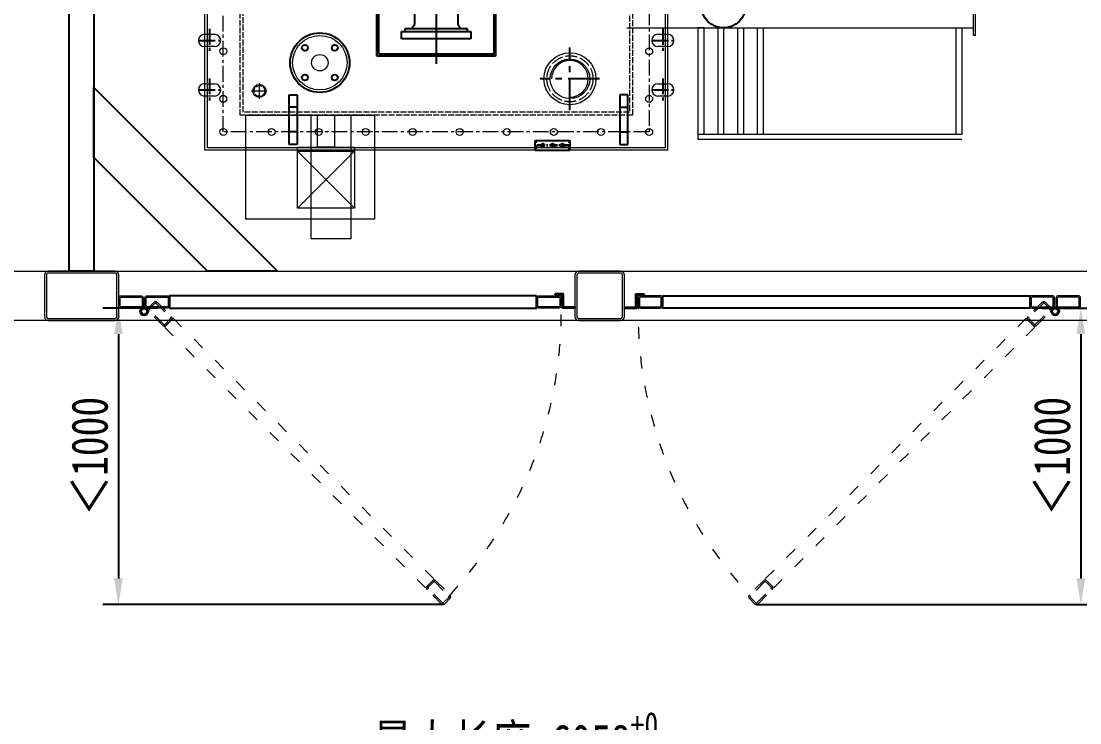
# Model space of a CAD drawing. Header units: millimetres. Extents: x 0 to 87554, y -20854 to 20404.
# Drawn here: x 9113 to 11251, y 4134 to 5552 of the extents above; entities that cross this region are included whole.
import ezdxf

# ---------------------------------------------------------------- set-up
doc = ezdxf.new("R2010")
doc.units = ezdxf.units.MM
for name, pattern in [('ACAD_ISO02W100', [15, 12, -3]), ('ACAD_ISO03W100', [30, 12, -18]), ('CENTER', [50.8, 31.75, -6.35, 6.35, -6.35]), ('F', [0.75, 0.5, -0.25]), ('HIDDEN', [9.525, 6.35, -3.175])]:
    doc.linetypes.add(name, pattern=pattern)
doc.layers.get('0').update_dxf_attribs({"lineweight": 15})
doc.layers.get('Defpoints').update_dxf_attribs({"lineweight": 15})
for name, color, linetype in [('00', 7, 'Continuous'), ('01', 7, 'Continuous'), ('02', 1, 'Continuous'), ('1', 2, 'Continuous'), ('11', 3, 'Continuous'), ('CEN', 1, 'CENTER'), ('INTE_CENTER', 1, 'CENTER')]:
    doc.layers.add(name, color=color, linetype=linetype)
for name, color, linetype, lineweight in [('3中心线', 1, 'CENTER', 20), ('3中心线层', 1, 'CENTER', 18), ('CO', 7, 'Continuous', 9), ('DAS', 3, 'ACAD_ISO02W100', 18), ('DIM', 5, 'Continuous', 18), ('THICK', 7, 'Continuous', 0), ('粗点画线', 140, 'CENTER', 35), ('细虚线', 2, 'HIDDEN', 18)]:
    doc.layers.add(name, color=color, linetype=linetype, lineweight=lineweight)
doc.styles.add('仿宋', font='', dxfattribs={"width": 0.8})
doc.styles.get('仿宋').set_extended_font_data('仿宋_gb2312')
doc.dimstyles.new('12倍', dxfattribs={"dimscale": 21, "dimtxt": 3.5, "dimasz": 2.5, "dimexe": 1.5, "dimexo": 0, "dimgap": 1, "dimtad": 1, "dimtoh": 1, "dimdsep": 46, "dimtxsty": '仿宋', "dimcen": 2.5, "dimdle": 5, "dimclrd": 4, "dimclre": 4, "dimclrt": 3, "dimadec": 0, "dimazin": 0, "dimtfac": 1, "dimtmove": 0, "dimatfit": 3, "dimfxl": 1, "dimtolj": 1, "dimarcsym": 0})

# ---------------------------------------------------------------- blocks, each defined once
blk = doc.blocks.new('*D48')
at = {"layer": 'Defpoints', "color": 0, "lineweight": -3, "transparency": 16777216}
for p in [(7009.4, 5045.2), (13067.4, 5045.2), (7009.4, 4009.9)]:
    blk.add_point(p, dxfattribs=at)
at = {"layer": 'THICK', "color": 4, "linetype": 'Continuous', "lineweight": -2, "transparency": 16777216}
for p, q in [((7009.4, 5045.2), (7009.4, 3978.4)), ((13067.4, 5045.2), (13067.4, 3978.4)), ((13014.9, 4009.9), (7061.9, 4009.9))]:
    blk.add_line(p, q, dxfattribs=at)
at = {"layer": 'THICK', "color": 4, "lineweight": -3, "transparency": 16777216}
for points in [[(7061.9, 4018.7), (7061.9, 4001.2), (7009.4, 4009.9)], [(13014.9, 4018.7), (13014.9, 4001.2), (13067.4, 4009.9)]]:
    blk.add_solid(points, dxfattribs=at)
at = {"layer": 'THICK', "color": 3, "lineweight": -3, "transparency": 16777216, "insert": (10111.4, 4093.9), "char_height": 73.5, "attachment_point": 5, "style": '仿宋'}
blk.add_mtext('\\A1;最大长度 6058{\\H0.7x;\\S+0^ -5;}', dxfattribs=at)
blk = doc.blocks.new('r4t55')
at = {"color": 87}
for p, q in [((1220, 553.5), (1100, 553.5)), ((1220, 549.5), (1100, 549.5)), ((1204.5, 553.5), (1115.5, 553.5)), ((1204.5, -150.5), (1204.5, 549.5)), ((1220, 553.5), (1220, 549.5)), ((1204.5, 525.5), (1420, 525.5)), ((1204.5, 513.5), (1204.5, 525.5)), ((1204.5, 513.5), (1420, 513.5)), ((1420, 525.5), (1420, -6.5)), ((1430, 525.5), (1430, -6.5)), ((1420, 125.5), (1204.5, 125.5)), ((1420, 113.5), (1204.5, 113.5)), ((1420, 85.5), (1204.5, 85.5)), ((1420, 73.5), (1204.5, 73.5)), ((1420, 45.5), (1204.5, 45.5)), ((1420, 33.5), (1204.5, 33.5)), ((1420, 5.5), (1204.5, 5.5)), ((1420, 5.5), (1204.5, 5.5)), ((1204.5, 5.5), (1204.5, -6.5)), ((1420, -6.5), (1204.5, -6.5)), ((1430, -6.5), (1204.5, -6.5)), ((-292, -68.5), (1452, -68.5)), ((-287, -73.5), (1447, -73.5)), ((1217.5, -88), (1217.5, -68)), ((1242.5, -68), (1242.5, -88)), ((1317.5, -88), (1317.5, -68)), ((1342.5, -68), (1342.5, -88)), ((1447, -73.5), (1447, -997.5)), ((1452, -68.5), (1452, -1002.5)), ((1381, -660), (1591, -660)), ((1381, -920), (1381, -660)), ((1591, -660), (1591, -920)), ((1446, -815.5), (1446, -700.5)), ((1446, -700.5), (1454, -700.5)), ((1454, -700.5), (1454, -815.5)), ((1454, -815.5), (1454, -700.5)), ((1454, -700.5), (1569, -700.5)), ((1454, -815.5), (1569, -700.5)), ((1569, -815.5), (1454, -700.5)), ((1569, -700.5), (1569, -815.5)), ((1381, -708), (1631, -708)), ((1381, -788), (1381, -708)), ((1631, -708), (1631, -788)), ((1381, -775), (1381, -741)), ((1381, -741), (1446, -741)), ((1446, -741), (1446, -775)), ((1446, -775), (1381, -775)), ((1631, -788), (1381, -788)), ((1454, -815.5), (1446, -815.5)), ((1569, -815.5), (1454, -815.5)), ((1591, -920), (1381, -920)), ((1217.5, -1003), (1217.5, -983)), ((1242.5, -983), (1242.5, -1003)), ((1317.5, -1003), (1317.5, -983)), ((1342.5, -983), (1342.5, -1003)), ((1452, -1002.5), (-292, -1002.5)), ((1447, -997.5), (-287, -997.5))]:
    blk.add_line(p, q, dxfattribs=at)
at = {"color": 87, "lineweight": -2, "ltscale": 0.1}
for p, q in [((1432, -335.5), (1432, -265.5)), ((1432, -265.5), (1452, -265.5)), ((1452, -335.5), (1452, -265.5)), ((1452, -335.5), (1432, -335.5))]:
    blk.add_line(p, q, dxfattribs=at)
at = {"color": 87}
for centre, radius in [((1252, -105.5), 7), ((1348, -105.5), 7), ((1415, -105.5), 7), ((1415, -203), 7), ((1415, -298), 7), ((1415, -393), 7), ((1415, -488), 7), ((1415, -583), 7), ((1415, -678), 7), ((1275, -770.5), 55), ((1275, -770.5), 16.5), ((1415, -773), 7), ((1415, -868), 7), ((1332, -892.5), 13), ((1252, -965.5), 7), ((1348, -965.5), 7), ((1415, -965.5), 7)]:
    blk.add_circle(centre, radius, dxfattribs=at)
at = {"color": 87, "ltscale": 2}
for radius in [52.5, 40]:
    blk.add_circle((1307.5, -265.5), radius, dxfattribs=at)
at = {"color": 87, "lineweight": -2, "ltscale": 0.1}
for centre in [(1442, -280.5), (1442, -300.5), (1442, -320.5)]:
    blk.add_circle(centre, 3.5, dxfattribs=at)
at = {"color": 87}
for centre, start, end in [((1230, -68), 0, 180), ((1330, -68), 0, 180), ((1230, -88), 180, 0), ((1330, -88), 180, 0), ((1230, -983), 0, 180), ((1330, -983), 0, 180), ((1230, -1003), 180, 0), ((1330, -1003), 180, 0)]:
    blk.add_arc(centre, 12.5, start, end, dxfattribs=at)
at = {"layer": '00', "color": 87}
for centre, radius in [((1160, 44.5), 44.5), ((1275, -770.5), 60)]:
    blk.add_circle(centre, radius, dxfattribs=at)
at = {"layer": '01', "color": 87}
for p, q in [((1440, -148.5), (1340, -148.5)), ((1340, -148.5), (1340, -164.5)), ((1365, -164.5), (1365, -148.5)), ((1415, -164.5), (1415, -148.5)), ((1440, -164.5), (1440, -148.5)), ((1340, -164.5), (1440, -164.5)), ((1340, -816.5), (1440, -816.5)), ((1340, -832.5), (1340, -816.5)), ((1440, -832.5), (1340, -832.5)), ((1365, -816.5), (1365, -832.5)), ((1415, -816.5), (1415, -832.5)), ((1440, -816.5), (1440, -832.5))]:
    blk.add_line(p, q, dxfattribs=at)
at = {"layer": '02', "color": 87}
for p, q in [((1212.2, -605.5), (1212.2, -465.5)), ((1212.2, -465.5), (1227, -465.5)), ((1227, -465.5), (1227, -605.5)), ((1206.7, -485), (1200.5, -490.5)), ((1212.2, -472.3), (1206.7, -472.3)), ((1206.7, -472.3), (1206.7, -598.7)), ((1212.2, -598.7), (1212.2, -472.3)), ((1165.3, -491.8), (1197.2, -491.8)), ((1165.3, -579.2), (1197.2, -579.2)), ((1206.7, -586), (1200.5, -580.5)), ((1206.7, -598.7), (1212.2, -598.7)), ((1227, -605.5), (1212.2, -605.5))]:
    blk.add_line(p, q, dxfattribs=at)
for centre, start, end in [((1197.2, -486.8), 270, 311.8545), ((1197.2, -584.2), 48.1455, 90)]:
    blk.add_arc(centre, 5, start, end, dxfattribs=at)
at = {"layer": '1', "color": 87}
for centre in [(1244.9, -740.4), (1305.1, -740.4), (1244.9, -800.6), (1305.1, -800.6)]:
    blk.add_circle(centre, 6, dxfattribs=at)
at = {"layer": '11', "color": 87}
for p, q in [((1122, -415.5), (1262, -415.5)), ((1122, -419.5), (1258, -419.5)), ((1258, -419.5), (1258, -651.5)), ((1262, -415.5), (1262, -655.5)), ((1258, -651.5), (1122, -651.5)), ((1262, -655.5), (1122, -655.5))]:
    blk.add_line(p, q, dxfattribs=at)
at = {"layer": '3中心线', "color": 87}
for p, q in [((-255, -105.5), (1415, -105.5)), ((1415, -105.5), (1415, -965.5)), ((1415, -965.5), (-255, -965.5))]:
    blk.add_line(p, q, dxfattribs=at)
at = {"layer": '3中心线层', "color": 87}
for p, q in [((1332, -909.4), (1332, -875.6)), ((1348.3, -892.5), (1315.7, -892.5))]:
    blk.add_line(p, q, dxfattribs=at)
at = {"layer": 'CEN', "color": 87}
for p, q in [((1230, -98.4), (1230, -57.6)), ((1330, -98.4), (1330, -57.6)), ((1206.9, -78), (1253.1, -78)), ((1306.9, -78), (1353.1, -78)), ((1230, -1013.4), (1230, -972.6)), ((1330, -1013.4), (1330, -972.6)), ((1206.9, -993), (1253.1, -993)), ((1306.9, -993), (1353.1, -993))]:
    blk.add_line(p, q, dxfattribs=at)
at = {"layer": 'CEN', "color": 87, "ltscale": 2}
for p, q in [((1307.5, -205.5), (1307.5, -325.5)), ((1370.6, -265.5), (1244.4, -265.5))]:
    blk.add_line(p, q, dxfattribs=at)
at = {"layer": 'DAS', "color": 87}
for p, q in [((-221, -139.5), (1381, -139.5)), ((-215, -145.5), (1375, -145.5)), ((1375, -145.5), (1375, -925.5)), ((1381, -139.5), (1381, -931.5)), ((1381, -931.5), (-221, -931.5)), ((1375, -925.5), (-215, -925.5))]:
    blk.add_line(p, q, dxfattribs=at)
at = {"layer": 'DAS', "color": 87, "ltscale": 2}
blk.add_circle((1307.5, -265.5), 46.5, dxfattribs=at)
at = {"layer": 'DAS', "color": 87}
blk.add_circle((1332, -892.5), 11, dxfattribs=at)
at = {"layer": 'DIM', "color": 87, "ltscale": 2}
blk.add_arc((1307.5, -265.5), 37, 0, 270, dxfattribs=at)
at = {"layer": 'INTE_CENTER', "color": 87, "ltscale": 20}
blk.add_line((938, -535.5), (1277, -535.5), dxfattribs=at)
at = {"layer": '粗点画线', "color": 87, "ltscale": 0.5}
blk.add_line((1442, -265.5), (1442, -335.5), dxfattribs=at)
at = {"layer": '细虚线', "color": 87, "linetype": 'F', "ltscale": 20}
for p, q in [((1452, -268), (1432, -268)), ((1452, -333), (1432, -333))]:
    blk.add_line(p, q, dxfattribs=at)
blk = doc.blocks.new('*D167')
at = {"layer": 'Defpoints', "color": 0, "lineweight": -3}
for p in [(9387.9, 4971.8), (9309.8, 4373.2), (9965, 4373.2)]:
    blk.add_point(p, dxfattribs=at)
at = {"layer": 'THICK', "color": 4, "linetype": 'Continuous', "lineweight": -2}
for p, q in [((9387.9, 4971.8), (9278.3, 4971.8)), ((9309.8, 4919.3), (9309.8, 4425.7)), ((9965, 4373.2), (9278.3, 4373.2))]:
    blk.add_line(p, q, dxfattribs=at)
at = {"layer": 'THICK', "color": 4, "lineweight": -3}
for points in [[(9301, 4919.3), (9318.5, 4919.3), (9309.8, 4971.8)], [(9301, 4425.7), (9318.5, 4425.7), (9309.8, 4373.2)]]:
    blk.add_solid(points, dxfattribs=at)
at = {"layer": 'THICK', "color": 3, "lineweight": -3, "insert": (9252, 4672.5), "char_height": 73.5, "attachment_point": 5, "rotation": 90, "style": '仿宋'}
blk.add_mtext('\\A1;＜1000', dxfattribs=at)
blk = doc.blocks.new('*D168')
at = {"layer": 'Defpoints', "color": 0, "lineweight": -3}
for p in [(11174.9, 4971.8), (10597.8, 4373.2), (11253, 4373.2)]:
    blk.add_point(p, dxfattribs=at)
at = {"layer": 'THICK', "color": 4, "linetype": 'Continuous', "lineweight": -2}
for p, q in [((11174.9, 4971.8), (11284.5, 4971.8)), ((11253, 4919.3), (11253, 4425.7)), ((10597.8, 4373.2), (11284.5, 4373.2))]:
    blk.add_line(p, q, dxfattribs=at)
at = {"layer": 'THICK', "color": 4, "lineweight": -3}
for points in [[(11244.2, 4919.3), (11261.7, 4919.3), (11253, 4971.8)], [(11244.2, 4425.7), (11261.7, 4425.7), (11253, 4373.2)]]:
    blk.add_solid(points, dxfattribs=at)
at = {"layer": 'THICK', "color": 3, "lineweight": -3, "insert": (11195.2, 4672.5), "char_height": 73.5, "attachment_point": 5, "rotation": 90, "style": '仿宋'}
blk.add_mtext('\\A1;＜1000', dxfattribs=at)

msp = doc.modelspace()

# ---------------------------------------------------------------- linework, layer by layer
at = {"lineweight": -3}
for p, q in [((10208.387, 5000.757), (10191.387, 5000.757)), ((10191.387, 5000.757), (10191.387, 4999.757)), ((10191.387, 4998.757), (10191.387, 4999.757)), ((10206.387, 4998.757), (10191.387, 4998.757)), ((10206.387, 4971.757), (10206.387, 4998.757)), ((10208.387, 4973.757), (10208.387, 5000.757)), ((10354.387, 4973.757), (10354.387, 5000.757)), ((10354.387, 5000.757), (10371.387, 5000.757)), ((10356.387, 4971.757), (10356.387, 4998.757)), ((10356.387, 4998.757), (10371.387, 4998.757)), ((10371.387, 5000.757), (10371.387, 4999.757)), ((10371.387, 4998.757), (10371.387, 4999.757)), ((10231.387, 4971.757), (10206.387, 4971.757)), ((10231.387, 4973.757), (10208.387, 4973.757)), ((10231.387, 4973.757), (10231.387, 4972.757)), ((10231.387, 4971.757), (10231.387, 4972.757)), ((10331.387, 4973.757), (10331.387, 4972.757)), ((10331.387, 4973.757), (10354.387, 4973.757)), ((10331.387, 4971.757), (10331.387, 4972.757)), ((10331.387, 4971.757), (10356.387, 4971.757))]:
    msp.add_line(p, q, dxfattribs=at)
msp.add_lwpolyline([(9631.098, 5046.757), (9489.677, 5046.757), (9260.387, 5276.047), (9260.387, 5417.468), (9631.098, 5046.757)], dxfattribs=at)
for points in [[(10153.887, 4996.757), (9412.886, 4996.757), (9412.886, 4971.757), (10153.887, 4971.757)], [(10408.887, 4996.757), (11149.888, 4996.757), (11149.888, 4971.757), (10408.887, 4971.757)]]:
    msp.add_lwpolyline(points, close=True, dxfattribs=at)
for centre, radius in [((9361.646, 4965.257), 8), ((9361.646, 4965.257), 6), ((11201.128, 4965.257), 8), ((11201.128, 4965.257), 6)]:
    msp.add_circle(centre, radius, dxfattribs=at)
at = {"layer": 'CO'}
msp.add_lwpolyline([(12850.387, 4946.757), (7163.387, 4946.757), (7163.387, 5046.757), (12850.387, 5046.757)], close=True, dxfattribs=at)
for points in [[(9302.387, 5046.757), (9168.387, 5046.757, 0.41421356), (9160.387, 5038.757), (9160.387, 4954.757, 0.41421356), (9168.387, 4946.757), (9302.387, 4946.757, 0.41421356), (9310.387, 4954.757), (9310.387, 5038.757, 0.41421356)], [(10323.387, 5046.757), (10239.387, 5046.757, 0.41421356), (10231.387, 5038.757), (10231.387, 4954.757, 0.41421356), (10239.387, 4946.757), (10323.387, 4946.757, 0.41421356), (10331.387, 4954.757), (10331.387, 5038.757, 0.41421356)], [(9302.387, 5042.757), (9168.387, 5042.757, 0.41421356), (9164.387, 5038.757), (9164.387, 4954.757, 0.41421356), (9168.387, 4950.757), (9302.387, 4950.757, 0.41421356), (9306.387, 4954.757), (9306.387, 5038.757, 0.41421356)], [(10323.387, 5042.757), (10239.387, 5042.757, 0.41421356), (10235.387, 5038.757), (10235.387, 4954.757, 0.41421356), (10239.387, 4950.757), (10323.387, 4950.757, 0.41421356), (10327.387, 4954.757), (10327.387, 5038.757, 0.41421356)], [(9310.386, 4991.757, -0.41421356), (9315.386, 4996.757), (9355.386, 4996.757, -0.41421356), (9360.386, 4991.757), (9360.386, 4976.757, -0.41421356), (9355.386, 4971.757), (9315.386, 4971.757, -0.41421356), (9310.386, 4976.757)], [(9313.386, 4991.757, -0.41421356), (9315.386, 4993.757), (9355.386, 4993.757, -0.41421356), (9357.386, 4991.757), (9357.386, 4976.757, -0.41421356), (9355.386, 4974.757), (9315.386, 4974.757, -0.41421356), (9313.386, 4976.757)], [(9362.886, 4991.757, -0.41421356), (9367.886, 4996.757), (9407.886, 4996.757, -0.41421356), (9412.886, 4991.757), (9412.886, 4976.757, -0.41421356), (9407.886, 4971.757), (9367.886, 4971.757, -0.41421356), (9362.886, 4976.757)], [(9365.886, 4991.757, -0.41421356), (9367.886, 4993.757), (9407.886, 4993.757, -0.41421356), (9409.886, 4991.757), (9409.886, 4976.757, -0.41421356), (9407.886, 4974.757), (9367.886, 4974.757, -0.41421356), (9365.886, 4976.757)], [(10153.887, 4991.757, -0.41421356), (10158.887, 4996.757), (10198.887, 4996.757, -0.41421356), (10203.887, 4991.757), (10203.887, 4976.757, -0.41421356), (10198.887, 4971.757), (10158.887, 4971.757, -0.41421356), (10153.887, 4976.757)], [(10156.887, 4991.757, -0.41421356), (10158.887, 4993.757), (10198.887, 4993.757, -0.41421356), (10200.887, 4991.757), (10200.887, 4976.757, -0.41421356), (10198.887, 4974.757), (10158.887, 4974.757, -0.41421356), (10156.887, 4976.757)], [(10408.887, 4991.757, 0.41421356), (10403.887, 4996.757), (10363.887, 4996.757, 0.41421356), (10358.887, 4991.757), (10358.887, 4976.757, 0.41421356), (10363.887, 4971.757), (10403.887, 4971.757, 0.41421356), (10408.887, 4976.757)], [(10405.887, 4991.757, 0.41421356), (10403.887, 4993.757), (10363.887, 4993.757, 0.41421356), (10361.887, 4991.757), (10361.887, 4976.757, 0.41421356), (10363.887, 4974.757), (10403.887, 4974.757, 0.41421356), (10405.887, 4976.757)], [(11199.888, 4991.757, 0.41421356), (11194.888, 4996.757), (11154.888, 4996.757, 0.41421356), (11149.888, 4991.757), (11149.888, 4976.757, 0.41421356), (11154.888, 4971.757), (11194.888, 4971.757, 0.41421356), (11199.888, 4976.757)], [(11196.888, 4991.757, 0.41421356), (11194.888, 4993.757), (11154.888, 4993.757, 0.41421356), (11152.888, 4991.757), (11152.888, 4976.757, 0.41421356), (11154.888, 4974.757), (11194.888, 4974.757, 0.41421356), (11196.888, 4976.757)], [(11252.388, 4991.757, 0.41421356), (11247.388, 4996.757), (11207.388, 4996.757, 0.41421356), (11202.388, 4991.757), (11202.388, 4976.757, 0.41421356), (11207.388, 4971.757), (11247.388, 4971.757, 0.41421356), (11252.388, 4976.757)], [(11249.388, 4991.757, 0.41421356), (11247.388, 4993.757), (11207.388, 4993.757, 0.41421356), (11205.388, 4991.757), (11205.388, 4976.757, 0.41421356), (11207.388, 4974.757), (11247.388, 4974.757, 0.41421356), (11249.388, 4976.757)]]:
    msp.add_lwpolyline(points, format="xyb", close=True, dxfattribs=at)
at = {"layer": 'THICK', "lineweight": -3}
msp.add_lwpolyline([(9210.387, 7278.757), (9260.387, 7278.757), (9260.387, 5046.757), (9210.387, 5046.757)], close=True, dxfattribs=at)
at = {"layer": 'THICK', "color": 4, "linetype": 'ACAD_ISO03W100', "ltscale": 2}
for points in [[(9381.261, 4983.119, -0.41421356), (9388.332, 4983.119), (9416.617, 4954.834, -0.41421356), (9416.617, 4947.763), (9406.01, 4937.157, -0.41421356), (9398.939, 4937.157), (9370.655, 4965.441, -0.41421356), (9370.655, 4972.512)], [(9381.261, 4983.119, -0.41421356), (9388.332, 4983.119), (9416.617, 4954.834, -0.41421356), (9416.617, 4947.763), (9406.01, 4937.157, -0.41421356), (9398.939, 4937.157), (9370.655, 4965.441, -0.41421356), (9370.655, 4972.512)], [(9383.383, 4980.997, -0.41421356), (9386.211, 4980.997), (9414.495, 4952.713, -0.41421356), (9414.495, 4949.885), (9403.889, 4939.278, -0.41421356), (9401.06, 4939.278), (9372.776, 4967.562, -0.41421356), (9372.776, 4970.391)], [(9383.383, 4980.997, -0.41421356), (9386.211, 4980.997), (9414.495, 4952.713, -0.41421356), (9414.495, 4949.885), (9403.889, 4939.278, -0.41421356), (9401.06, 4939.278), (9372.776, 4967.562, -0.41421356), (9372.776, 4970.391)], [(11181.513, 4983.119, 0.41421356), (11174.442, 4983.119), (11146.158, 4954.834, 0.41421356), (11146.158, 4947.763), (11156.764, 4937.157, 0.41421356), (11163.835, 4937.157), (11192.12, 4965.441, 0.41421356), (11192.12, 4972.512)], [(11179.392, 4980.997, 0.41421356), (11176.563, 4980.997), (11148.279, 4952.713, 0.41421356), (11148.279, 4949.885), (11158.886, 4939.278, 0.41421356), (11161.714, 4939.278), (11189.998, 4967.562, 0.41421356), (11189.998, 4970.391)], [(9943.758, 4420.622, -0.41421356), (9950.829, 4420.622), (9979.113, 4392.338, -0.41421356), (9979.113, 4385.267), (9968.507, 4374.66, -0.41421356), (9961.436, 4374.66), (9933.151, 4402.945, -0.41421356), (9933.151, 4410.016)], [(9945.879, 4418.501, -0.41421356), (9948.708, 4418.501), (9976.992, 4390.217, -0.41421356), (9976.992, 4387.388), (9966.385, 4376.782, -0.41421356), (9963.557, 4376.782), (9935.273, 4405.066, -0.41421356), (9935.273, 4407.894)], [(10619.016, 4420.622, 0.41421356), (10611.945, 4420.622), (10583.661, 4392.338, 0.41421356), (10583.661, 4385.267), (10594.268, 4374.66, 0.41421356), (10601.339, 4374.66), (10629.623, 4402.945, 0.41421356), (10629.623, 4410.016)], [(10616.895, 4418.501, 0.41421356), (10614.067, 4418.501), (10585.782, 4390.217, 0.41421356), (10585.782, 4387.388), (10596.389, 4376.782, 0.41421356), (10599.217, 4376.782), (10627.502, 4405.066, 0.41421356), (10627.502, 4407.894)]]:
    msp.add_lwpolyline(points, format="xyb", close=True, dxfattribs=at)
for points in [[(9929.616, 4406.48), (9402.475, 4933.621), (9420.152, 4951.299), (9947.293, 4424.158)], [(10633.159, 4406.48), (11160.3, 4933.621), (11142.622, 4951.299), (10615.481, 4424.158)]]:
    msp.add_lwpolyline(points, close=True, dxfattribs=at)
for centre, start, end in [((9361.646, 4965.257), 317.143175, 1.936649), ((11201.128, 4965.257), 178.063351, 222.856825)]:
    msp.add_arc(centre, 842.319, start, end, dxfattribs=at)

# ---------------------------------------------------------------- block references
at = {"lineweight": -3, "rotation": 270}
msp.add_blockref('r4t55', (10486.912, 6742.756), dxfattribs=at)

# ---------------------------------------------------------------- dimensions: what is measured, and where the dimension line sits
at = {"layer": 'THICK', "lineweight": -3}
dim = msp.add_linear_dim(base=(7009.387, 4009.926), p1=(13067.387, 5045.218), p2=(7009.387, 5045.218), angle=180, text='最大长度 <>{\\H0.7x;\\S+0^ -5;}', dimstyle='12倍', dxfattribs=at)
dim.commit()
dim.dimension.update_dxf_attribs({"geometry": '*D48', "text_midpoint": (10111.387, 4009.926), "dimtype": 160})
for base, p1, p2, picture, middle in [((9309.777, 4373.196), (9387.886, 4971.757), (9964.971, 4373.196), '*D167', (9252.027, 4672.477)), ((11252.997, 4373.196), (11174.888, 4971.757), (10597.803, 4373.196), '*D168', (11195.247, 4672.477))]:
    dim = msp.add_linear_dim(base=base, p1=p1, p2=p2, angle=270, text='＜1000', dimstyle='12倍', dxfattribs=at)
    dim.commit()
    dim.dimension.update_dxf_attribs({"geometry": picture, "text_midpoint": middle})

doc.saveas('drawing.dxf')
